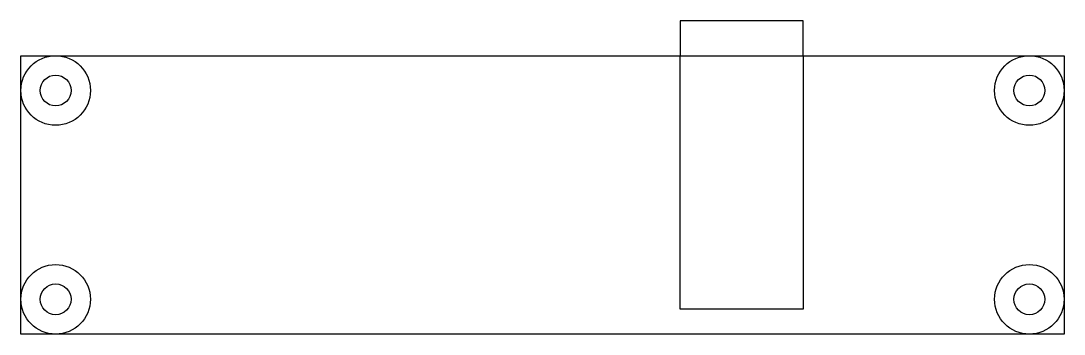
# Model space of a CAD drawing. Header units: inches. Extents: x 0 to 6, y 0 to 1.8.
import ezdxf

# ---------------------------------------------------------------- set-up
doc = ezdxf.new("R2010")
doc.units = ezdxf.units.IN
doc.layers.get('0').update_dxf_attribs({"linetype": 'CONTINUOUS'})

msp = doc.modelspace()

# ---------------------------------------------------------------- linework, layer by layer
for points in [[(3.7913, 1.6), (4.5, 1.6), (4.5, 0.1433), (3.7913, 0.1433), (3.7913, 1.6), (4.5, 1.6), (4.5, 1.8), (3.7913, 1.8)], [(6, 0), (0, 0), (0, 1.6), (6, 1.6)]]:
    msp.add_lwpolyline(points, close=True)
for centre, radius in [((0.2, 1.4), 0.2), ((5.8, 1.4), 0.2), ((0.2, 1.4), 0.0885), ((5.8, 1.4), 0.0885), ((0.2, 0.2), 0.2), ((5.8, 0.2), 0.2), ((0.2, 0.2), 0.0885), ((5.8, 0.2), 0.0885)]:
    msp.add_circle(centre, radius)

doc.saveas('drawing.dxf')
